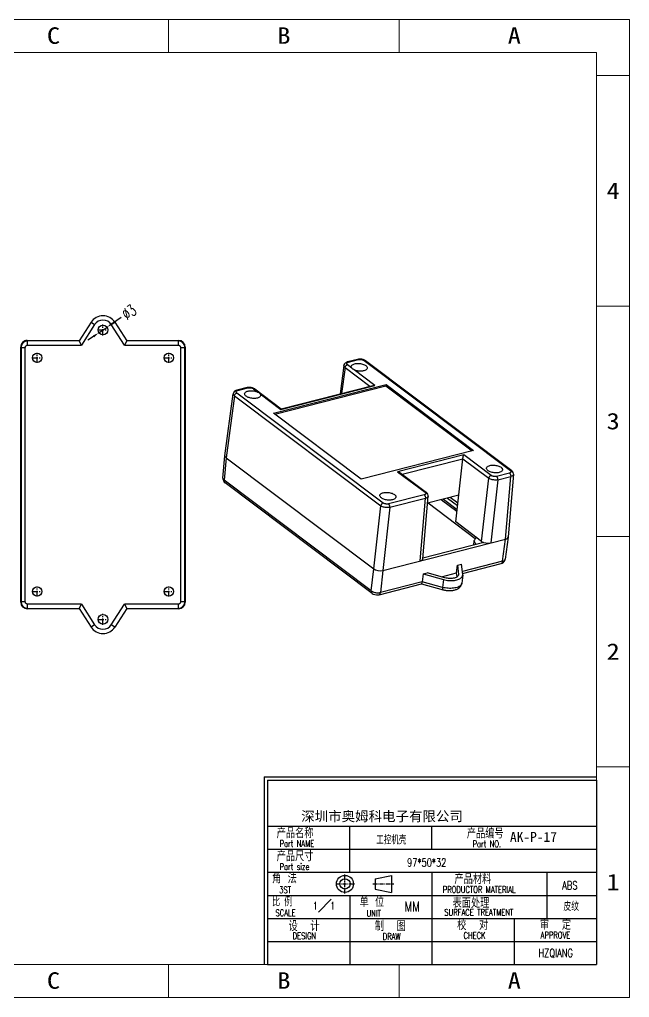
# Model space of a CAD drawing. Header units: millimetres. Extents: x 938 to 1358, y 428 to 725.
# Drawn here: x 1173 to 1358.3, y 428.2 to 725.2 of the extents above; entities that cross this region are included whole.
import ezdxf
from ezdxf.enums import TextEntityAlignment as Align

# ---------------------------------------------------------------- set-up
doc = ezdxf.new("R2010")
doc.units = ezdxf.units.MM
doc.linetypes.add('CENTER', pattern=[2, 1.25, -0.25, 0.25, -0.25])
for name, color, linetype in [('1', 7, 'Continuous'), ('center', 1, 'CENTER'), ('text', 3, 'Continuous')]:
    doc.layers.add(name, color=color, linetype=linetype)
doc.layers.add('dim', color=82, linetype='Continuous', lineweight=9)
doc.layers.add('MiniCADLayer', color=7, linetype='Continuous', lineweight=20)
doc.styles.add('ROMANC', font='romanc.shx', dxfattribs={"bigfont": 'gbcbig.shx'})
doc.styles.add('romans', font='romans.shx', dxfattribs={"width": 0.67, "bigfont": 'fangsong.shx'})
doc.styles.add('TEXTSTYLE_0', font='txt', dxfattribs={"width": 0.8})
doc.styles.add('xs', font='', dxfattribs={"width": 0.67})
doc.styles.add('宋体_txtstyle_1100.00_0_01100', font='SIMSUN.TTC', dxfattribs={"height": 1100})
doc.styles.add('宋体_txtstyle_300.00_0_0300', font='SIMSUN.TTC', dxfattribs={"height": 300})
doc.styles.get('xs').set_extended_font_data('NSimSun')
doc.dimstyles.new('MSTD', dxfattribs={"dimtxt": 3.5, "dimasz": 2, "dimexe": 2.5, "dimexo": 1.5, "dimgap": 1, "dimtad": 0, "dimdsep": 46, "dimtxsty": 'romans', "dimcen": 0, "dimclrd": 5, "dimclre": 5, "dimclrt": 3, "dimadec": 1, "dimazin": 0, "dimtfac": 0.5, "dimtmove": 0, "dimatfit": 3, "dimfxl": 1, "dimarcsym": 0})

# ---------------------------------------------------------------- blocks, each defined once
blk = doc.blocks.new('*D51')
at = {"color": 5, "lineweight": -2}
for p, q in [((1203.88, 634.73), (1201.19, 632.9)), ((1197.06, 630.08), (1199.54, 631.77)), ((1195.41, 628.96), (1193.75, 627.83))]:
    blk.add_line(p, q, dxfattribs=at)
at = {"color": 5}
for points in [[(1201, 633.18), (1201.38, 632.63), (1199.54, 631.77)], [(1195.22, 629.23), (1195.59, 628.68), (1197.06, 630.08)]]:
    blk.add_solid(points, dxfattribs=at)
at = {"layer": 'Defpoints', "color": 0}
for p in [(1197.06, 630.08), (1199.54, 631.77)]:
    blk.add_point(p, dxfattribs=at)
at = {"color": 3, "insert": (1206.23, 636.34), "char_height": 3.5, "attachment_point": 5, "rotation": 34.2943, "style": 'romans'}
blk.add_mtext('∅3', dxfattribs=at)
blk = doc.blocks.new('SUN_6HWZ35TKXU86YGHH1AY77V3D6FJ')
at = {"color": 7, "linetype": 'Continuous'}
for p, q in [((-420, 297), (0, 297)), ((-140, 287), (-140, 297)), ((-70, 287), (-70, 297)), ((0, 0), (0, 297)), ((-410, 287), (-10, 287)), ((-10, 10), (-10, 287)), ((-10, 280), (0, 280)), ((-10, 210), (0, 210)), ((-10, 140), (0, 140)), ((-10, 70), (0, 70)), ((-410, 10), (-10, 10)), ((-140, 0), (-140, 10)), ((-70, 0), (-70, 10)), ((-420, 0), (0, 0))]:
    blk.add_line(p, q, dxfattribs=at)
at = {"color": 2, "linetype": 'Continuous', "style": 'TEXTSTYLE_0'}
for s, width, p, p2 in [('C', 1.2, (-176.98, 289.63), (-172.98, 289.63)), ('B', 1.2, (-106.98, 289.63), (-102.98, 289.63)), ('A', 1.2, (-36.98, 289.63), (-32.98, 289.63)), ('4', 1.2, (-6.95, 242.54), (-2.95, 242.54)), ('3', 1.2, (-6.95, 172.54), (-2.95, 172.54)), ('2', 1.2, (-6.95, 102.54), (-2.95, 102.54)), ('1', 2.4, (-6.95, 32.54), (-2.95, 32.54)), ('C', 1.2, (-176.98, 2.63), (-172.98, 2.63)), ('B', 1.2, (-106.98, 2.63), (-102.98, 2.63)), ('A', 1.2, (-36.98, 2.63), (-32.98, 2.63))]:
    blk.add_text(s, height=5, dxfattribs=dict(at, width=width)).set_placement(p, p2, align=Align.FIT)

msp = doc.modelspace()

# ---------------------------------------------------------------- linework, layer by layer
for p, q in [((1247.259, 495.198), (1348.259, 495.198)), ((1247.259, 495.198), (1247.259, 438.198)), ((1248.259, 494.198), (1248.259, 438.198)), ((1248.259, 494.198), (1348.259, 494.198)), ((1348.259, 494.198), (1348.259, 438.198)), ((1248.259, 480.198), (1348.259, 480.198)), ((1273.259, 466.198), (1273.259, 480.198)), ((1298.259, 473.198), (1298.259, 480.198)), ((1248.259, 473.198), (1348.259, 473.198)), ((1248.259, 466.198), (1348.259, 466.198)), ((1298.259, 466.198), (1298.259, 438.198)), ((1333.259, 452.198), (1333.259, 466.198)), ((1248.259, 459.198), (1348.259, 459.198)), ((1273.259, 459.198), (1273.259, 438.198)), ((1248.259, 452.198), (1348.259, 452.198)), ((1323.259, 452.198), (1323.259, 438.198)), ((1248.259, 445.198), (1348.259, 445.198)), ((1248.259, 438.198), (1348.259, 438.198))]:
    msp.add_line(p, q)
at = {"color": 5}
for p, q in [((1280.956, 464.237), (1285.942, 465.28)), ((1280.956, 464.237), (1280.956, 461.127)), ((1285.942, 465.28), (1285.942, 460.084)), ((1280.956, 461.127), (1285.942, 460.084))]:
    msp.add_line(p, q, dxfattribs=at)
for radius in [2.598, 1.555]:
    msp.add_circle((1271.823, 462.682), radius, dxfattribs=at)
at = {"layer": '1', "color": 7, "linetype": 'Continuous'}
for p, q in [((1194.68, 633.253), (1191.057, 627.614)), ((1194.68, 633.253), (1195.773, 632.551)), ((1200.822, 632.551), (1201.916, 633.253)), ((1201.916, 633.253), (1205.538, 627.614)), ((1195.773, 632.551), (1191.767, 626.314)), ((1204.828, 626.314), (1200.822, 632.551)), ((1175.297, 627.729), (1175.413, 627.614)), ((1175.297, 627.729), (1191.132, 627.729)), ((1175.413, 626.314), (1175.413, 627.614)), ((1191.057, 627.614), (1175.413, 627.614)), ((1191.057, 627.614), (1191.057, 627.614)), ((1191.767, 626.314), (1191.057, 627.614)), ((1205.538, 627.614), (1204.828, 626.314)), ((1205.464, 627.729), (1221.298, 627.729)), ((1205.538, 627.614), (1205.538, 627.614)), ((1221.182, 627.614), (1205.538, 627.614)), ((1221.182, 627.614), (1221.298, 627.729)), ((1221.182, 627.614), (1221.182, 626.314)), ((1173.298, 548.229), (1173.298, 625.73)), ((1173.413, 625.614), (1173.298, 625.73)), ((1173.413, 625.614), (1173.413, 548.345)), ((1173.413, 625.614), (1174.713, 625.614)), ((1174.713, 548.345), (1174.713, 625.614)), ((1175.413, 626.314), (1191.767, 626.314)), ((1204.828, 626.314), (1221.182, 626.314)), ((1221.882, 625.614), (1221.882, 548.345)), ((1221.882, 625.614), (1223.182, 625.614)), ((1223.298, 625.73), (1223.182, 625.614)), ((1223.182, 548.345), (1223.182, 625.614)), ((1223.298, 625.73), (1223.298, 548.229)), ((1275.68, 621.987), (1272.583, 621.197)), ((1272.857, 621.123), (1275.955, 621.913)), ((1275.983, 622.044), (1275.68, 621.987)), ((1277.621, 621.639), (1322.08, 588.229)), ((1278.026, 621.577), (1277.774, 621.737)), ((1322.484, 588.167), (1278.025, 621.578)), ((1271.49, 620.144), (1270.327, 611.532)), ((1271.857, 619.497), (1270.797, 611.652)), ((1271.857, 619.497), (1279.38, 613.843)), ((1273.89, 619.368), (1272.58, 620.353)), ((1280.914, 614.09), (1274.641, 618.804)), ((1242.072, 613.409), (1238.974, 612.619)), ((1239.249, 612.545), (1242.346, 613.335)), ((1242.375, 613.466), (1242.071, 613.409)), ((1244.013, 613.061), (1245.322, 612.077)), ((1244.417, 612.999), (1244.166, 613.158)), ((1244.416, 613), (1252.439, 606.971)), ((1250.128, 605.643), (1284.303, 614.366)), ((1250.551, 605.325), (1284.255, 613.927)), ((1252.346, 606.799), (1280.914, 614.09)), ((1252.435, 606.966), (1280.275, 614.071)), ((1284.303, 614.366), (1284.255, 613.927)), ((1284.255, 613.927), (1310.453, 594.24)), ((1284.303, 614.366), (1310.924, 594.36)), ((1235.334, 592.697), (1237.881, 611.566)), ((1238.248, 610.919), (1235.701, 592.054)), ((1238.248, 610.919), (1282.707, 577.508)), ((1283.43, 578.364), (1238.971, 611.775)), ((1246.074, 611.512), (1252.346, 606.799)), ((1252.396, 606.916), (1252.346, 606.799)), ((1276.748, 585.638), (1250.128, 605.643)), ((1310.924, 594.36), (1276.748, 585.638)), ((1234.749, 585.874), (1235.331, 592.675)), ((1235.701, 592.054), (1235.119, 585.262)), ((1235.701, 592.054), (1280.551, 558.35)), ((1307.896, 592.998), (1287.832, 587.877)), ((1289.201, 587.089), (1307.635, 591.794)), ((1305.479, 572.636), (1307.635, 591.794)), ((1307.635, 591.794), (1315.506, 585.88)), ((1316.229, 586.735), (1307.896, 592.998)), ((1279.835, 551.658), (1235.119, 585.262)), ((1287.832, 587.877), (1296.165, 581.614)), ((1288.535, 587.59), (1296.569, 581.553)), ((1313.349, 566.721), (1315.506, 585.88)), ((1318.282, 585.423), (1316.126, 566.265)), ((1321.803, 587.459), (1317.895, 586.461)), ((1318.282, 585.423), (1322.19, 586.421)), ((1320.581, 567.402), (1322.19, 586.421)), ((1323.022, 587.09), (1321.412, 568.065)), ((1280.109, 550.905), (1235.39, 584.511)), ((1295.888, 580.844), (1285.096, 578.09)), ((1285.484, 577.052), (1296.275, 579.806)), ((1294.666, 560.787), (1296.275, 579.806)), ((1295.497, 561.45), (1297.107, 580.474)), ((1306.387, 580.703), (1296.922, 578.287)), ((1301.164, 579.369), (1305.841, 575.854)), ((1301.766, 579.523), (1305.904, 576.413)), ((1303.016, 579.842), (1306.035, 577.574)), ((1306.113, 578.273), (1303.77, 580.035)), ((1280.551, 558.35), (1282.707, 577.508)), ((1285.484, 577.052), (1283.327, 557.893)), ((1311.434, 567.52), (1297.059, 578.322)), ((1313.349, 566.721), (1305.479, 572.636)), ((1283.327, 557.893), (1320.581, 567.402)), ((1319.678, 560.662), (1320.581, 567.402)), ((1321.397, 567.947), (1320.506, 561.296)), ((1321.41, 568.044), (1321.387, 567.949)), ((1314.053, 566.377), (1295.514, 561.645)), ((1310.959, 565.587), (1311.106, 566.932)), ((1295.472, 561.334), (1295.497, 561.451)), ((1305.759, 557.126), (1306.021, 559.47)), ((1306.021, 559.47), (1307.272, 559.789)), ((1306.021, 559.47), (1306.307, 556.69)), ((1307.6, 556.611), (1307.272, 559.789)), ((1319.678, 560.662), (1307.503, 557.555)), ((1307.56, 557.002), (1319.249, 559.985)), ((1320.506, 561.296), (1320.507, 561.301)), ((1279.835, 551.658), (1280.551, 558.35)), ((1283.327, 557.893), (1282.612, 551.202)), ((1295.587, 556.807), (1295.283, 554.453)), ((1295.587, 556.807), (1296.839, 557.126)), ((1295.587, 556.807), (1301.74, 555.115)), ((1302.219, 555.647), (1296.839, 557.126)), ((1301.133, 555.946), (1305.759, 557.126)), ((1305.881, 555.94), (1305.759, 557.126)), ((1306.307, 556.69), (1306.281, 556.452)), ((1306.307, 556.69), (1306.307, 556.545)), ((1307.599, 556.405), (1307.34, 554.038)), ((1307.599, 556.404), (1307.6, 556.611)), ((1282.183, 550.525), (1295.105, 553.823)), ((1295.281, 554.436), (1282.612, 551.202)), ((1295.103, 553.817), (1301.615, 552.027)), ((1295.281, 554.436), (1295.283, 554.453)), ((1301.48, 552.749), (1295.283, 554.453)), ((1301.74, 555.115), (1301.48, 552.749)), ((1173.298, 548.229), (1173.413, 548.345)), ((1174.713, 548.345), (1173.413, 548.345)), ((1191.767, 547.645), (1175.413, 547.645)), ((1175.413, 546.345), (1175.413, 547.645)), ((1191.057, 546.345), (1191.767, 547.645)), ((1191.767, 547.645), (1195.773, 541.408)), ((1200.822, 541.408), (1204.828, 547.645)), ((1221.182, 547.645), (1204.828, 547.645)), ((1204.828, 547.645), (1205.538, 546.345)), ((1221.182, 547.645), (1221.182, 546.345)), ((1223.182, 548.345), (1221.882, 548.345)), ((1223.182, 548.345), (1223.298, 548.229)), ((1175.413, 546.345), (1175.297, 546.229)), ((1191.132, 546.229), (1175.297, 546.229)), ((1175.413, 546.345), (1191.057, 546.345)), ((1191.057, 546.345), (1194.68, 540.706)), ((1191.057, 546.345), (1191.057, 546.345)), ((1205.538, 546.345), (1201.916, 540.706)), ((1221.298, 546.229), (1205.464, 546.229)), ((1205.538, 546.345), (1221.182, 546.345)), ((1205.538, 546.345), (1205.538, 546.345)), ((1221.298, 546.229), (1221.182, 546.345)), ((1195.773, 541.408), (1194.68, 540.706)), ((1201.916, 540.706), (1200.822, 541.408))]:
    msp.add_line(p, q, dxfattribs=at)
at = {"layer": '1', "color": 1, "linetype": 'CENTER', "ltscale": 1.524}
for p, q in [((1196.648, 630.929), (1199.948, 630.929)), ((1198.298, 629.279), (1198.298, 632.579)), ((1198.298, 541.379), (1198.298, 544.679)), ((1196.648, 543.029), (1199.948, 543.029))]:
    msp.add_line(p, q, dxfattribs=at)
at = {"layer": '1', "color": 1, "linetype": 'CENTER', "ltscale": 1.4224}
for p, q in [((1178.298, 620.939), (1178.298, 624.019)), ((1218.298, 620.939), (1218.298, 624.019)), ((1176.758, 622.479), (1179.838, 622.479)), ((1216.758, 622.479), (1219.838, 622.479)), ((1178.298, 549.939), (1178.298, 553.019)), ((1218.298, 549.939), (1218.298, 553.019)), ((1176.758, 551.479), (1179.838, 551.479)), ((1216.758, 551.479), (1219.838, 551.479))]:
    msp.add_line(p, q, dxfattribs=at)
at = {"layer": '1', "color": 7, "linetype": 'Continuous'}
for points in [[(1272.583, 621.197), (1272.27, 621.089), (1271.923, 620.878), (1271.674, 620.606), (1271.528, 620.289), (1271.497, 620.138)], [(1277.774, 621.737), (1277.362, 621.91), (1276.915, 622.018), (1276.449, 622.065), (1275.983, 622.044)], [(1238.974, 612.618), (1238.661, 612.511), (1238.314, 612.3), (1238.065, 612.028), (1237.919, 611.711), (1237.888, 611.56)], [(1244.166, 613.158), (1243.753, 613.332), (1243.306, 613.44), (1242.84, 613.487), (1242.375, 613.466)], [(1323.015, 587.09), (1323.015, 587.272), (1322.924, 587.63), (1322.707, 587.963), (1322.485, 588.166)], [(1234.756, 585.873), (1234.758, 585.6), (1234.873, 585.157), (1235.135, 584.746), (1235.39, 584.511)], [(1297.1, 580.476), (1297.1, 580.658), (1297.009, 581.016), (1296.792, 581.349), (1296.57, 581.552)], [(1319.25, 559.986), (1319.595, 560.108), (1319.988, 560.363), (1320.272, 560.689), (1320.449, 561.069), (1320.499, 561.302)], [(1280.108, 550.905), (1280.428, 550.71), (1280.876, 550.545), (1281.363, 550.462), (1281.864, 550.468), (1282.184, 550.525)]]:
    msp.add_lwpolyline(points, dxfattribs=at)
for centre, radius in [((1198.298, 630.929), 1.5), ((1178.298, 622.479), 1.4), ((1218.298, 622.479), 1.4), ((1178.298, 551.479), 1.4), ((1218.298, 551.479), 1.4), ((1198.298, 543.029), 1.5)]:
    msp.add_circle(centre, radius, dxfattribs=at)
for centre, radius, start, end in [((1198.298, 630.929), 4.3, 32.713, 147.287), ((1198.298, 630.929), 3, 32.713, 147.287), ((1175.414, 625.613), 2, 90.00918, 179.99082), ((1221.182, 625.613), 2, 0.00918, 89.99082), ((1273.032, 620.221), 0.913, 115.41338, 118.89025), ((1277.797, 621.277), 0.377, 52.93255, 61.49428), ((1244.188, 612.699), 0.377, 52.93255, 61.49428), ((1175.414, 548.345), 2, 180.00918, 269.99082), ((1221.182, 548.345), 2, 270.00918, 359.99082), ((1198.298, 543.029), 4.3, 212.713, 327.287), ((1198.298, 543.029), 3, 212.713, 327.287)]:
    msp.add_arc(centre, radius, start, end, dxfattribs=at)
for centre, major_axis, ratio, start_param, end_param in [((1175.298, 625.729), (-1.415, 1.415), 0.9997751, -0.7852857, 0.7852857), ((1175.298, 625.729), (1.415, -1.415), 0.9997559, -3.1415921, -2.3563165), ((1175.298, 625.729), (-1.415, 1.415), 0.9997559, -0.7852761, 0.0000006), ((1221.297, 625.729), (1.415, 1.415), 0.9997559, -0.7852761, 0.7852761), ((1221.297, 625.729), (-1.415, -1.415), 0.9997751, 8.6394923, 10.2100636), ((1237.321, 592.467), (1.989, -0.218), 0.4717047, 3.1309775, 3.8136813), ((1319.423, 568.271), (1.989, -0.218), 0.4717047, 5.3847217, 6.2948974), ((1314.969, 567.135), (1.988, -0.218), 0.4719292, 3.8138392, 5.3843914), ((1293.508, 561.657), (1.989, -0.218), 0.4717047, -0.8984636, -0.1131875), ((1282.17, 558.763), (1.988, -0.218), 0.4719292, -2.4693462, -0.8987939), ((1175.298, 548.23), (1.415, 1.415), 0.9997559, -3.9268688, -2.3563165), ((1175.298, 548.23), (-1.415, -1.415), 0.9997751, -0.7852857, 0.7852857), ((1221.297, 548.23), (1.415, -1.415), 0.9997559, -0.7852761, 0.7852761), ((1221.297, 548.23), (-1.415, 1.415), 0.9997751, 8.6394923, 10.2100636)]:
    msp.add_ellipse(centre, major_axis=major_axis, ratio=ratio, start_param=start_param, end_param=end_param, dxfattribs=at)
for points, start_tangent, end_tangent in [([(1174.713, 625.614), (1174.737, 625.795), (1174.807, 625.964), (1174.918, 626.109)], (0.0042514, 0.999991), (0.7039936, 0.7102063)), ([(1174.918, 626.109), (1175.063, 626.22), (1175.232, 626.29), (1175.413, 626.314)], (0.7102063, 0.7039936), (0.999991, 0.0042514)), ([(1221.182, 626.314), (1221.399, 626.279), (1221.594, 626.18), (1221.748, 626.025), (1221.848, 625.83), (1221.882, 625.614)], (0.999968, -0.0080009), (0.0079952, -0.999968)), ([(1272.58, 620.353), (1272.413, 620.526), (1272.358, 620.707), (1272.419, 620.877), (1272.591, 621.02)], (-0.7950522, 0.606541), (0.8753273, 0.483531)), ([(1272.857, 621.123), (1272.712, 621.195), (1272.583, 621.197)], (-0.7994252, 0.6007656), (-0.9693491, -0.2456875)), ([(1272.64, 621.045), (1272.857, 621.123)], (0.9030351, 0.4295667), (0.9675825, 0.2525553)), ([(1274.761, 620.64), (1275.323, 620.735), (1275.94, 620.75), (1276.574, 620.687), (1277.182, 620.548), (1277.728, 620.339), (1278.166, 620.079), (1278.465, 619.785), (1278.607, 619.477), (1278.613, 619.307)], (0.9689376, 0.2473052), (-0.106573, -0.9943049)), ([(1275.68, 621.987), (1275.805, 621.987), (1275.955, 621.913)], (0.9703334, 0.2417708), (0.7994252, -0.6007656)), ([(1275.955, 621.913), (1276.29, 621.964), (1276.659, 621.959), (1277.027, 621.899), (1277.359, 621.789), (1277.621, 621.639)], (0.970254, 0.2420892), (0.8037036, -0.5950299)), ([(1277.621, 621.639), (1277.815, 621.656), (1277.977, 621.608)], (0.9689376, 0.2473052), (0.8787869, -0.4772145)), ([(1271.857, 619.497), (1271.613, 619.739), (1271.495, 619.991), (1271.49, 620.139)], (-0.795544, 0.6058959), (0.1184509, 0.9929599)), ([(1271.857, 619.497), (1271.914, 619.719), (1272.023, 619.928), (1272.179, 620.117), (1272.371, 620.264), (1272.58, 620.353)], (0.1227649, 0.9924358), (0.9689376, 0.2473052)), ([(1273.89, 619.368), (1273.75, 619.675), (1273.744, 619.842)], (-0.5865834, 0.8098888), (0.1072384, 0.9942333)), ([(1273.744, 619.842), (1273.775, 619.974), (1273.961, 620.246), (1274.297, 620.473), (1274.761, 620.64)], (0.1072384, 0.9942333), (0.9689376, 0.2473052)), ([(1274.641, 618.804), (1274.329, 618.972), (1274.075, 619.162), (1273.89, 619.368)], (-0.9043777, 0.4267329), (-0.5865834, 0.8098888)), ([(1277.597, 618.509), (1277.134, 618.425), (1276.631, 618.395), (1276.108, 618.42), (1275.585, 618.499), (1275.088, 618.628), (1274.641, 618.804)], (-0.9689376, -0.2473052), (-0.9043777, 0.4267329)), ([(1278.613, 619.307), (1278.583, 619.177), (1278.397, 618.904), (1278.061, 618.676), (1277.597, 618.509)], (-0.106573, -0.9943049), (-0.9689376, -0.2473052)), ([(1238.971, 611.775), (1238.825, 611.918), (1238.754, 612.069), (1238.765, 612.216)], (-0.7971123, 0.6038311), (0.3305285, 0.943796)), ([(1238.765, 612.216), (1238.856, 612.351), (1239.021, 612.463)], (0.347297, 0.9377552), (0.8981705, 0.4396472)), ([(1239.249, 612.545), (1239.104, 612.617), (1238.974, 612.619)], (-0.7994252, 0.6007656), (-0.9693491, -0.2456875)), ([(1239.021, 612.463), (1239.249, 612.545)], (0.8981705, 0.4396472), (0.9682217, 0.2500933)), ([(1241.35, 611.573), (1241.408, 611.768), (1241.607, 612.014), (1241.933, 612.219), (1242.367, 612.372)], (0.1154769, 0.9933102), (0.9689376, 0.2473052)), ([(1242.072, 613.409), (1242.196, 613.409), (1242.346, 613.335)], (0.9703334, 0.2417708), (0.7994252, -0.6007656)), ([(1242.346, 613.335), (1242.681, 613.386), (1243.05, 613.381), (1243.419, 613.321), (1243.75, 613.211), (1244.013, 613.061)], (0.970254, 0.2420892), (0.8037036, -0.5950299)), ([(1242.367, 612.372), (1242.927, 612.466), (1243.544, 612.483), (1244.175, 612.42), (1244.782, 612.282), (1245.322, 612.077)], (0.9689376, 0.2473052), (0.9043777, -0.4267329)), ([(1244.013, 613.061), (1244.207, 613.078), (1244.368, 613.03)], (0.9689376, 0.2473052), (0.8787869, -0.4772145)), ([(1245.322, 612.077), (1245.634, 611.903), (1245.888, 611.712), (1246.074, 611.512)], (0.9043777, -0.4267329), (0.5865834, -0.8098888)), ([(1280.273, 614.071), (1280.32, 614.082), (1280.593, 614.113), (1280.914, 614.09)], (0.9689921, 0.2470916), (0.9867638, -0.1621643)), ([(1238.248, 610.919), (1238.004, 611.161), (1237.887, 611.413), (1237.882, 611.561)], (-0.795544, 0.6058959), (0.1184509, 0.9929599)), ([(1238.248, 610.919), (1238.305, 611.141), (1238.414, 611.35), (1238.571, 611.539), (1238.762, 611.686), (1238.971, 611.775)], (0.1227649, 0.9924358), (0.9689376, 0.2473052)), ([(1245.203, 610.241), (1244.681, 610.15), (1244.108, 610.128), (1243.519, 610.175), (1242.946, 610.287), (1242.424, 610.459), (1241.98, 610.679), (1241.64, 610.936), (1241.425, 611.215), (1241.346, 611.498), (1241.35, 611.573)], (-0.9689376, -0.2473052), (0.1154769, 0.9933102)), ([(1246.219, 611.039), (1246.189, 610.908), (1246.004, 610.636), (1245.67, 610.409), (1245.203, 610.241)], (-0.1070746, -0.994251), (-0.9689376, -0.2473052)), ([(1246.074, 611.512), (1246.213, 611.206), (1246.219, 611.039)], (0.5865834, -0.8098888), (-0.1070746, -0.994251)), ([(1252.436, 606.963), (1252.431, 606.964), (1252.396, 606.916)], (-0.9829109, 0.184082), (-0.3723942, -0.9280746)), ([(1307.635, 591.794), (1307.66, 591.979), (1307.696, 592.197), (1307.737, 592.405), (1307.788, 592.625), (1307.84, 592.822), (1307.896, 592.998)], (0.1118458, 0.9937256), (0.33894, 0.940808)), ([(1318.685, 587.631), (1318.121, 587.536), (1317.5, 587.521), (1316.865, 587.586), (1316.261, 587.725), (1315.722, 587.93), (1315.288, 588.186), (1314.988, 588.477), (1314.841, 588.783), (1314.832, 588.964)], (-0.9689376, -0.2473052), (0.1046164, 0.9945126)), ([(1314.832, 588.964), (1314.859, 589.085), (1315.042, 589.362), (1315.381, 589.594), (1315.849, 589.762)], (0.1046164, 0.9945126), (0.9689376, 0.2473052)), ([(1315.849, 589.762), (1316.412, 589.857), (1317.034, 589.873), (1317.669, 589.808), (1318.273, 589.669), (1318.812, 589.464), (1319.245, 589.207), (1319.545, 588.917), (1319.692, 588.61), (1319.701, 588.43)], (0.9689376, 0.2473052), (-0.1046164, -0.9945126)), ([(1319.701, 588.43), (1319.675, 588.309), (1319.491, 588.032), (1319.152, 587.8), (1318.685, 587.631)], (-0.1046164, -0.9945126), (-0.9689376, -0.2473052)), ([(1322.08, 588.229), (1322.247, 588.055), (1322.303, 587.874), (1322.242, 587.704), (1322.069, 587.561), (1321.803, 587.459)], (0.7950522, -0.606541), (-0.9675825, -0.2525553)), ([(1322.484, 588.167), (1322.451, 588.189), (1322.281, 588.245), (1322.08, 588.229)], (-0.7970348, 0.6039334), (-0.9689376, -0.2473052)), ([(1234.75, 585.874), (1234.757, 585.746), (1234.874, 585.497), (1235.119, 585.262)], (-0.0791967, -0.996859), (0.8054194, -0.5927053)), ([(1235.39, 584.511), (1235.261, 584.642), (1235.139, 584.917), (1235.119, 585.262)], (-0.7944942, 0.6072718), (0.0957565, 0.9954048)), ([(1288.538, 587.588), (1288.402, 587.677), (1288.145, 587.795), (1287.832, 587.877)], (-0.798676, 0.6017613), (-0.9867638, 0.1621643)), ([(1316.229, 586.735), (1316.028, 586.651), (1315.844, 586.514), (1315.685, 586.329), (1315.566, 586.11), (1315.506, 585.88)], (-0.9689376, -0.2473052), (-0.1227649, -0.9924358)), ([(1318.282, 585.423), (1317.824, 585.348), (1317.318, 585.337), (1316.799, 585.39), (1316.302, 585.504), (1315.861, 585.671), (1315.506, 585.88)], (-0.9704242, -0.2414061), (-0.803302, 0.5955719)), ([(1317.005, 586.439), (1316.707, 586.508), (1316.442, 586.609), (1316.229, 586.735)], (-0.986422, 0.1642302), (-0.8017124, 0.59771)), ([(1317.895, 586.461), (1317.62, 586.415), (1317.317, 586.407), (1317.005, 586.439)], (-0.9696423, -0.2445279), (-0.9871009, 0.1600994)), ([(1318.282, 585.423), (1318.282, 585.655), (1318.239, 585.889), (1318.156, 586.117), (1318.038, 586.315), (1317.895, 586.461)], (0.0981604, 0.9951706), (-0.7994252, 0.6007656)), ([(1321.803, 587.459), (1321.94, 587.319), (1322.054, 587.133), (1322.14, 586.907), (1322.188, 586.662), (1322.19, 586.421)], (0.7994252, -0.6007656), (-0.0981604, -0.9951706)), ([(1323.021, 587.088), (1322.997, 586.972), (1322.845, 586.748), (1322.57, 586.56), (1322.19, 586.421)], (-0.0830447, -0.9965458), (-0.967422, -0.2531692)), ([(1286.291, 579.363), (1285.727, 579.268), (1285.106, 579.253), (1284.471, 579.318), (1283.867, 579.457), (1283.328, 579.662), (1282.894, 579.918), (1282.594, 580.209), (1282.447, 580.515), (1282.439, 580.696)], (-0.9689376, -0.2473052), (0.1046164, 0.9945126)), ([(1282.439, 580.696), (1282.465, 580.817), (1282.648, 581.094), (1282.987, 581.326), (1283.455, 581.494)], (0.1046164, 0.9945126), (0.9689376, 0.2473052)), ([(1283.455, 581.494), (1284.018, 581.589), (1284.64, 581.605), (1285.275, 581.54), (1285.879, 581.401), (1286.418, 581.196), (1286.851, 580.939), (1287.152, 580.649), (1287.298, 580.342), (1287.307, 580.162)], (0.9689376, 0.2473052), (-0.1046164, -0.9945126)), ([(1287.307, 580.162), (1287.281, 580.041), (1287.097, 579.764), (1286.758, 579.532), (1286.291, 579.363)], (-0.1046164, -0.9945126), (-0.9689376, -0.2473052)), ([(1296.372, 581.173), (1296.281, 581.038), (1296.116, 580.926), (1295.888, 580.844)], (-0.3472971, -0.9377552), (-0.9682217, -0.2500933)), ([(1295.888, 580.844), (1296.025, 580.705), (1296.139, 580.518), (1296.225, 580.293), (1296.273, 580.047), (1296.275, 579.806)], (0.7994252, -0.6007656), (-0.0981604, -0.9951706)), ([(1296.569, 581.552), (1296.536, 581.575), (1296.366, 581.63), (1296.165, 581.614)], (-0.7970348, 0.6039334), (-0.9689376, -0.2473052)), ([(1296.165, 581.614), (1296.312, 581.471), (1296.382, 581.32), (1296.372, 581.173)], (0.7971123, -0.6038311), (-0.3305285, -0.943796)), ([(1297.106, 580.473), (1297.082, 580.358), (1296.93, 580.134), (1296.655, 579.945), (1296.275, 579.806)], (-0.0830447, -0.9965458), (-0.967422, -0.2531692)), ([(1283.43, 578.364), (1283.229, 578.28), (1283.045, 578.142), (1282.886, 577.957), (1282.768, 577.739), (1282.707, 577.508)], (-0.9689376, -0.2473052), (-0.1227649, -0.9924358)), ([(1285.484, 577.052), (1285.025, 576.977), (1284.519, 576.966), (1284, 577.019), (1283.503, 577.133), (1283.062, 577.3), (1282.707, 577.508)], (-0.9704242, -0.2414061), (-0.803302, 0.5955719)), ([(1284.206, 578.068), (1283.908, 578.136), (1283.643, 578.237), (1283.43, 578.364)], (-0.986422, 0.1642302), (-0.8017124, 0.59771)), ([(1285.096, 578.09), (1284.821, 578.044), (1284.518, 578.036), (1284.206, 578.068)], (-0.9696423, -0.2445279), (-0.9871009, 0.1600994)), ([(1285.484, 577.052), (1285.483, 577.284), (1285.44, 577.518), (1285.357, 577.745), (1285.239, 577.944), (1285.096, 578.09)], (0.0981604, 0.9951706), (-0.7994252, 0.6007656)), ([(1311.858, 567.849), (1311.559, 567.655), (1311.243, 567.314), (1311.106, 566.932)], (-0.8787642, -0.4772562), (-0.1087736, -0.9940665)), ([(1311.106, 566.932), (1311.155, 566.534), (1311.389, 566.132), (1311.749, 565.785)], (-0.1087736, -0.9940665), (0.7872423, -0.6166438)), ([(1313.654, 566.27), (1313.507, 566.433), (1313.44, 566.642)], (-0.768949, 0.6393101), (0.0096188, 0.9999537)), ([(1319.678, 560.662), (1319.6, 560.345), (1319.464, 560.119), (1319.275, 559.993), (1319.25, 559.986)], (-0.1196541, -0.9928156), (-0.9695209, -0.2450087)), ([(1319.678, 560.662), (1320.057, 560.795), (1320.331, 560.979), (1320.478, 561.189)], (0.9712363, 0.2381177), (0.3610519, 0.9325457)), ([(1320.478, 561.189), (1320.483, 561.202), (1320.505, 561.297)], (0.3610519, 0.9325457), (0.127827, 0.9917965)), ([(1305.061, 555.569), (1304.406, 555.456), (1303.684, 555.431), (1302.94, 555.496), (1302.219, 555.647)], (-0.9689376, -0.2473052), (-0.9642194, 0.2651057)), ([(1306.306, 556.545), (1306.251, 556.342), (1306.013, 556.026), (1305.608, 555.763), (1305.061, 555.569)], (-0.1155427, -0.9933025), (-0.9689376, -0.2473052)), ([(1305.813, 555.004), (1306.456, 555.217), (1306.973, 555.497), (1307.345, 555.832), (1307.557, 556.208), (1307.599, 556.404)], (0.9689376, 0.2473052), (0.1105489, 0.9938707)), ([(1295.103, 553.827), (1295.114, 553.827), (1295.18, 553.93)], (0.9958425, -0.0910916), (0.3008554, 0.9536698)), ([(1295.18, 553.93), (1295.238, 554.146), (1295.281, 554.436)], (0.3008554, 0.9536698), (0.1123934, 0.9936638)), ([(1301.48, 552.749), (1301.465, 552.423), (1301.498, 552.181), (1301.577, 552.046), (1301.616, 552.031)], (-0.109064, -0.9940347), (0.976434, -0.2158163)), ([(1305.554, 552.637), (1304.813, 552.498), (1304.002, 552.439), (1303.153, 552.462), (1302.302, 552.567), (1301.48, 552.749)], (-0.9689376, -0.2473052), (-0.9642194, 0.2651057)), ([(1301.615, 552.027), (1302.586, 551.83), (1303.575, 551.763), (1304.553, 551.83), (1305.488, 552.052), (1306.269, 552.424), (1306.826, 552.898), (1307.178, 553.444), (1307.34, 554.038)], (0.9642194, -0.2651057), (0.109064, 0.9940347)), ([(1301.74, 555.115), (1302.561, 554.933), (1303.413, 554.828), (1304.261, 554.805), (1305.072, 554.864), (1305.813, 555.004)], (0.9642194, -0.2651057), (0.9689376, 0.2473052)), ([(1307.339, 554.038), (1307.297, 553.842), (1307.085, 553.466), (1306.713, 553.131), (1306.196, 552.851), (1305.554, 552.637)], (-0.1095419, -0.9939822), (-0.9689376, -0.2473052)), ([(1279.835, 551.658), (1279.852, 551.325), (1279.963, 551.059), (1280.108, 550.905)], (-0.0957565, -0.9954048), (0.7970323, -0.6039366)), ([(1279.835, 551.658), (1280.189, 551.444), (1280.63, 551.273), (1281.127, 551.157), (1281.646, 551.106), (1282.153, 551.121), (1282.612, 551.202)], (0.7934246, -0.6086686), (0.9665698, 0.2564037)), ([(1282.184, 550.525), (1282.19, 550.527), (1282.383, 550.643), (1282.53, 550.874), (1282.612, 551.202)], (0.9685853, 0.2486815), (0.1196541, 0.9928156)), ([(1174.918, 547.85), (1174.807, 547.995), (1174.737, 548.164), (1174.713, 548.345)], (-0.7039936, 0.7102063), (-0.0042514, 0.999991)), ([(1175.413, 547.645), (1175.232, 547.669), (1175.063, 547.739), (1174.918, 547.85)], (-0.999991, 0.0042514), (-0.7102063, 0.7039936)), ([(1221.882, 548.345), (1221.848, 548.128), (1221.748, 547.933), (1221.594, 547.779), (1221.399, 547.679), (1221.182, 547.645)], (-0.0080009, -0.999968), (-0.999968, -0.0079952))]:
    msp.add_spline(points, degree=3, dxfattribs=dict(at, start_tangent=start_tangent, end_tangent=end_tangent))
at = {"layer": 'center'}
for p, q in [((1271.823, 459.75), (1271.823, 465.503)), ((1269.066, 462.682), (1274.688, 462.682)), ((1280.311, 462.682), (1286.708, 462.682))]:
    msp.add_line(p, q, dxfattribs=at)
at = {"layer": 'text'}
msp.add_line((1267.658, 458.086), (1263.816, 454.11), dxfattribs=at)

# ---------------------------------------------------------------- block references
at = {"layer": 'dim'}
msp.add_blockref('SUN_6HWZ35TKXU86YGHH1AY77V3D6FJ', (1358.259, 428.198), dxfattribs=at)

# ---------------------------------------------------------------- texts
at = {"color": 3, "linetype": 'Continuous', "style": 'ROMANC'}
for s, p in [('产品名称', (1251.072, 476.605)), ('产品编号', (1308.846, 476.51)), ('产品尺寸', (1251.072, 469.605)), ('角 法', (1249.68, 462.895)), ('产品材料', (1305.091, 462.651)), ('单 位', (1276.241, 455.695)), ('表面处理', (1304.516, 455.396)), ('设  计', (1254.68, 448.362)), ('制  图', (1280.904, 448.388)), ('校  对', (1305.913, 448.664)), ('审  定', (1331.066, 448.772))]:
    msp.add_text(s, height=2.8, dxfattribs=at).set_placement(p)
at = {"color": 3, "style": 'romans', "width": 0.75}
for s, height, p in [('Part NAME', 2, (1251.967, 473.915)), ('Part size', 2, (1251.967, 466.915)), ('3ST', 2, (1251.841, 459.909)), ('PRODUCTOR MATERIAL', 2, (1301.547, 459.952)), ('比 例', 2.5, (1249.68, 455.895)), ('SCALE', 2, (1250.714, 452.909)), ('UNIT', 2, (1278.377, 452.747)), ('SURFACE TREATMENT', 2, (1302.026, 453.04)), ('DESIGN', 2, (1255.933, 445.918)), ('DRAW', 2, (1283.313, 445.728)), ('CHECK', 2, (1307.862, 446.03)), ('APPROVE', 2, (1331.289, 446.136))]:
    msp.add_text(s, height=height, dxfattribs=at).set_placement(p)
at = {"color": 6}
for s, style, width, p in [('工控机壳', 'xs', 0.67, (1285.909, 474.953)), ('97*50*32', 'romans', 0.75, (1296.666, 467.953)), ('ABS', 'romans', 0.75, (1340.153, 461.023)), ('皮纹', 'romans', 0.75, (1340.581, 454.506)), ('HZQIANG', 'romans', 0.75, (1335.853, 440.478))]:
    msp.add_text(s, height=2.4423, dxfattribs=dict(at, style=style, width=width)).set_placement(p, align=Align.CENTER)
at = {"color": 3, "linetype": 'Continuous', "style": 'romans', "width": 0.75}
msp.add_text('Part NO.', height=2, dxfattribs=at).set_placement((1310.591, 473.821))
at = {"color": 6, "style": 'romans', "width": 0.75}
msp.add_text('MM', height=3, dxfattribs=at).set_placement((1289.956, 454.338))
at = {"layer": 'MiniCADLayer', "color": 3, "ltscale": 1.53647, "true_color": 0x00ff00, "insert": (1258.546, 484.72), "char_height": 3, "attachment_point": 1, "style": '宋体_txtstyle_1100.00_0_01100'}
msp.add_mtext('深圳市奥姆科电子有限公司', dxfattribs=at)
at = {"layer": 'MiniCADLayer', "color": 3, "ltscale": 0.790365, "true_color": 0x00ff00, "insert": (1321.953, 478.456), "char_height": 3, "attachment_point": 1, "style": '宋体_txtstyle_300.00_0_0300'}
msp.add_mtext('AK-P-17', dxfattribs=at)
at = {"layer": 'text', "style": 'romans', "width": 0.75}
msp.add_text('1   1', height=2.25, dxfattribs=at).set_placement((1262.047, 454.945))

# ---------------------------------------------------------------- dimensions: what is measured, and where the dimension line sits
dim = msp.add_diameter_dim_2p(p1=(1197.058, 630.084), p2=(1199.537, 631.775), dimstyle='MSTD', override={"dimfxl": 2})
dim.commit()
dim.dimension.update_dxf_attribs({"geometry": '*D51', "text_midpoint": (1206.226, 636.336), "dimtype": 163})

doc.saveas('drawing.dxf')
